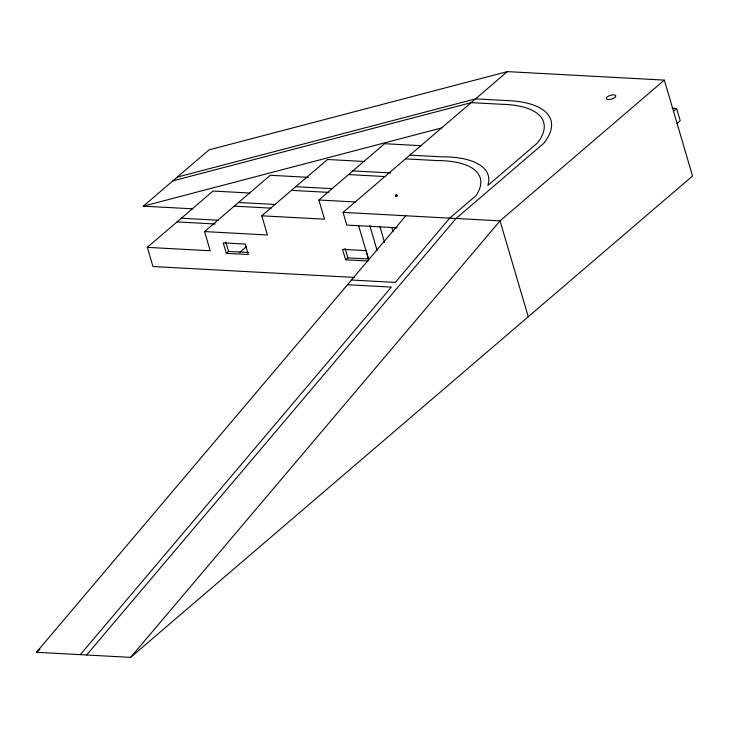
<?xml version="1.0" encoding="UTF-8"?>
<svg xmlns="http://www.w3.org/2000/svg" width="729" height="729" viewBox="0 0 729 729"><rect width="100%" height="100%" fill="white"/><g stroke="black" fill="none" stroke-linecap="round" stroke-linejoin="round"><path stroke-width="1.09" d="M395.656 196.465L397.369 195.746M192.821 208.831L143.34 206.152L209.059 149.855L507.348 71.624L664.329 80.108L692.55 175.999L130.637 657.376L36.45 652.282L405.843 215.775M80.318 654.66L391.364 287.089L347.496 284.72M86.651 654.997L456.044 218.49L543.761 143.34A102.169 40.742 -16.4 0 0 506.937 100.566L475.545 98.871L177.256 177.101M130.637 657.376L500.03 220.869L664.329 80.108M395.592 195.244C398.9 197.869 395.838 191.299 396.066 196.648M354.221 277.412L152.972 266.532L147.322 247.359L213.041 191.053L250.093 193.057M147.322 247.359L210.198 250.758L204.557 231.576L270.277 175.279L308.449 177.338M204.557 231.576L267.434 234.975L261.784 215.802L327.503 159.496L364.464 161.492M226.327 253.346L248.307 254.53L245.226 244.069L223.247 242.885L226.327 253.346L228.569 251.414L248.352 252.489M239.422 252.671L246.32 246.757M261.784 215.802L324.505 219.192L318.865 200.01L384.584 143.713L421.526 145.709M397.241 227.803L346.785 225.079L343.049 212.376L507.348 71.624M368.555 258.977L366.095 250.603L342.548 249.336L345.628 259.797L347.87 257.866L368.054 258.959M36.45 652.282L39.895 649.339M673.45 111.209L676.63 108.475L680.23 120.677L677.041 123.411M172.846 180.883L471.134 102.652L502.554 104.32A93.294 37.197 -16.4 0 1 537.419 143.002L487.974 185.357L488.822 180.482A95.964 38.263 -16.4 0 0 441.282 156.817L409.889 155.113M143.34 206.152L441.628 127.921M672.147 108.238L676.63 108.475M405.506 158.867L436.908 160.562A90.36 36.031 -16.4 0 1 475.991 195.627L449.702 218.144L395.318 282.405L351.46 280.036M352.845 170.905L390.908 172.964M348.544 174.577L385.495 176.582M295.764 186.688L332.725 188.683M291.472 190.369L328.433 192.365M318.865 200.01L355.807 202.015M238.538 202.471L275.589 204.466M234.246 206.143L271.297 208.148M343.049 212.376L500.03 220.869L528.252 316.751M181.302 218.244L218.354 220.249M177.01 221.926L215.183 223.985M345.628 259.797L368.054 261.009M391.692 227.357L392.967 231.676M379.827 226.382L384.593 242.584M369.776 225.525L377.093 250.375M358.723 225.99L368.582 259.488M345.099 248.452L347.87 257.866M225.799 242.001L228.569 251.414M608.287 99.527A4.957 1.977 -16.4 0 0 615.795 96.192A4.957 1.977 -16.4 0 0 608.997 95.827A4.957 1.977 -16.4 0 0 608.287 99.527"/></g></svg>
